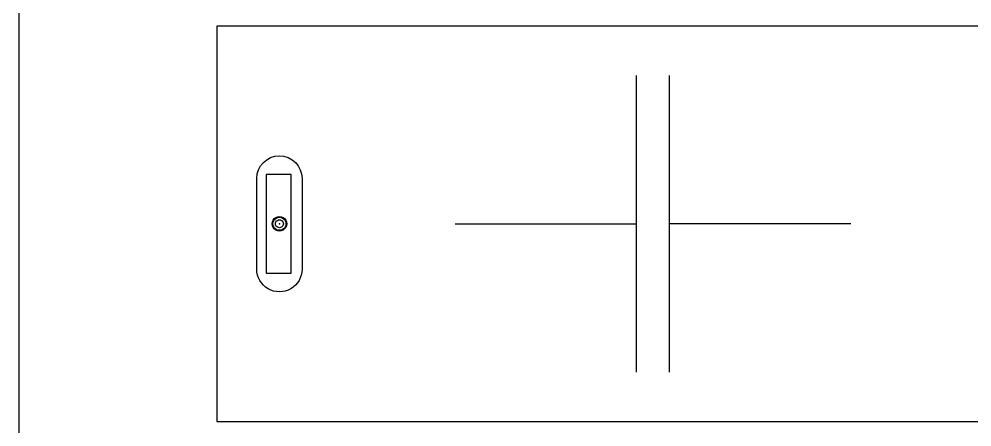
# Model space of a CAD drawing. Header units: millimetres. Extents: x 24815 to 37444, y -10619 to 6020.
# Drawn here: x 34897.4 to 34955.2, y 301.8 to 326.6 of the extents above; entities that cross this region are included whole.
import ezdxf

# ---------------------------------------------------------------- set-up
doc = ezdxf.new("R2010")
doc.units = ezdxf.units.MM

# ---------------------------------------------------------------- blocks, each defined once
blk = doc.blocks.new('A$C3CC6408C')
at = {"color": 2}
for p, q in [((-241.974, -218.895), (-241.974, 0)), ((-178.52, -67.249), (-229.975, -67.249)), ((-229.975, -67.249), (-229.975, -91.247)), ((-204.517, -88.247), (-204.517, -70.248)), ((-202.518, -88.247), (-202.518, -70.248)), ((-225.475, -76.248), (-226.975, -76.248)), ((-226.975, -76.248), (-226.975, -82.247)), ((-225.475, -82.247), (-225.475, -76.248)), ((-227.554, -81.998), (-227.554, -76.498)), ((-227.554, -81.998), (-227.554, -76.498)), ((-224.804, -76.498), (-224.804, -81.998)), ((-224.804, -76.498), (-224.804, -81.998)), ((-215.516, -79.248), (-204.517, -79.248)), ((-191.519, -79.248), (-202.518, -79.248)), ((-224.804, -81.998), (-224.804, -81.998)), ((-224.804, -81.998), (-224.804, -81.998)), ((-226.975, -82.247), (-226.475, -82.247)), ((-226.475, -82.247), (-225.475, -82.247)), ((-229.975, -91.247), (-184.519, -91.247)), ((-184.519, -91.247), (-178.52, -91.247))]:
    blk.add_line(p, q, dxfattribs=at)
at = {"color": 2, "extrusion": (0, 0, -1)}
for centre, major_axis, start_param, end_param in [((-226.179, -76.498), (0.972, 0.972), 3.926991, 7.068583), ((-226.179, -76.498), (0.972, 0.972), 3.926991, 7.068583), ((-226.179, -79.248), (-0.314, 0.314), 5.497787, 8.63938), ((-226.179, -79.248), (-0.314, 0.314), 5.497787, 8.63938), ((-226.179, -79.248), (-0.278, 0.278), 5.497787, 8.63938), ((-226.179, -79.248), (-0.278, 0.278), 5.497787, 8.63938), ((-226.179, -79.248), (-0.278, 0.278), 5.497787, 8.63938), ((-226.179, -79.248), (-0.278, 0.278), 5.497787, 8.63938), ((-226.179, -79.248), (-0.278, 0.278), 5.497787, 8.63938), ((-226.179, -79.248), (-0.278, 0.278), 5.497787, 8.63938), ((-226.179, -79.248), (-0.278, 0.278), 5.497787, 8.63938), ((-226.179, -79.248), (-0.278, 0.278), 5.497787, 8.63938), ((-226.179, -79.248), (-0.278, 0.278), 5.497787, 8.63938), ((-226.179, -79.248), (-0.278, 0.278), 5.497787, 8.63938), ((-226.179, -79.248), (-0.278, 0.278), 5.497787, 8.63938), ((-226.179, -79.248), (-0.171, 0.171), 5.497787, 8.63938), ((-226.179, -79.248), (-0.171, 0.171), 5.497787, 8.63938), ((-226.179, -79.248), (-0.314, 0.314), 2.356194, 5.497787), ((-226.179, -79.248), (-0.314, 0.314), 2.356194, 5.497787), ((-226.179, -79.248), (0.278, 0.278), 0.785398, 3.926991), ((-226.179, -79.248), (0.278, 0.278), 0.785398, 3.926991), ((-226.179, -79.248), (0.278, 0.278), 0.785398, 3.926991), ((-226.179, -79.248), (0.278, 0.278), 0.785398, 3.926991), ((-226.179, -79.248), (0.278, 0.278), 0.785398, 3.926991), ((-226.179, -79.248), (0.278, 0.278), 0.785398, 3.926991), ((-226.179, -79.248), (0.278, 0.278), 0.785398, 3.926991), ((-226.179, -79.248), (0.278, 0.278), 0.785398, 3.926991), ((-226.179, -79.248), (0.278, 0.278), 0.785398, 3.926991), ((-226.179, -79.248), (0.278, 0.278), 0.785398, 3.926991), ((-226.179, -79.248), (0.278, 0.278), 0.785398, 3.926991), ((-226.179, -79.248), (0.171, 0.171), 0.785398, 3.926991), ((-226.179, -79.248), (0.171, 0.171), 0.785398, 3.926991), ((-226.179, -81.998), (-0.972, 0.972), 2.356194, 5.497787), ((-226.179, -81.998), (-0.972, 0.972), 2.356194, 5.497787)]:
    blk.add_ellipse(centre, major_axis=major_axis, ratio=1, start_param=start_param, end_param=end_param, dxfattribs=at)
at = {"color": 2}
blk.add_point((-226.179, -79.248), dxfattribs=at)
blk = doc.blocks.new('A$C2A0E6E33')
blk.add_blockref('A$C3CC6408C', (311.474, -35.1))
blk = doc.blocks.new('A$C5DC13BC3')
blk.add_blockref('A$C2A0E6E33', (-347, -418.5))

msp = doc.modelspace()

# ---------------------------------------------------------------- block references
msp.add_blockref('A$C5DC13BC3', (35174.91675, 847.01411))

doc.saveas('drawing.dxf')
